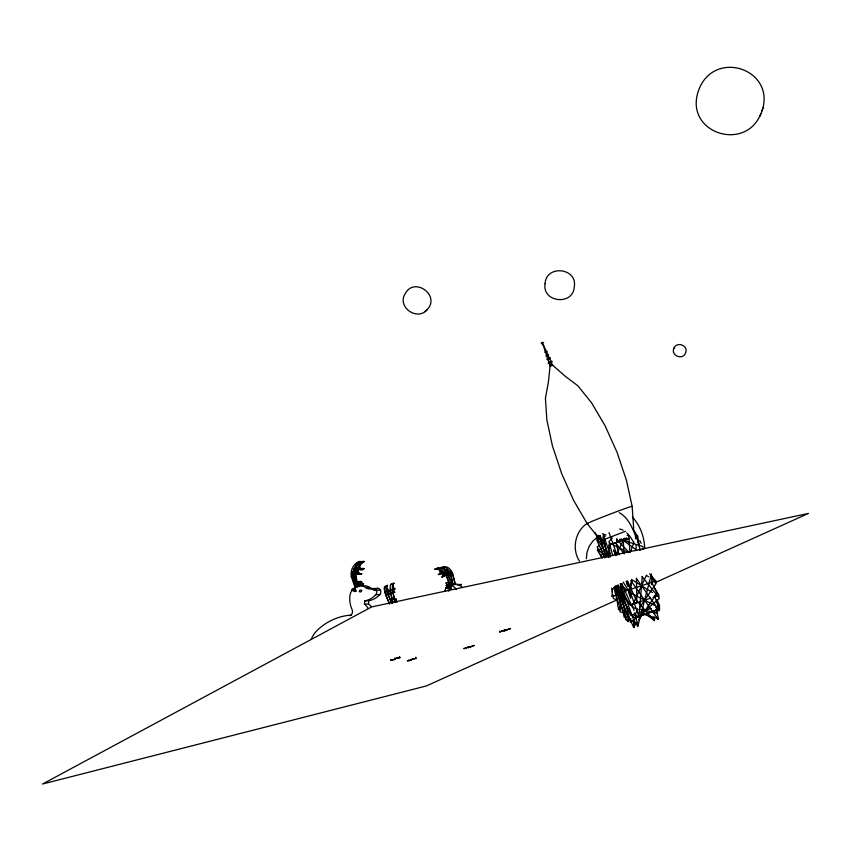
<?xml version="1.0" encoding="UTF-8"?>
<svg xmlns="http://www.w3.org/2000/svg" width="851" height="851" viewBox="0 0 851 851"><rect width="100%" height="100%" fill="white"/><g stroke="black" fill="none" stroke-linecap="round" stroke-linejoin="round"><path stroke-width="1.28" d="M586.36 558.777L586.967 552.405L589.169 546.395L592.807 541.13L597.785 536.853L594.892 532.439M638.25 623.134L638.112 625.73L634.729 613.071M368.015 608.103A18.584 16.382 87.9 0 0 364.473 604.146L364.654 600.902A23.424 20.711 -89.9 0 0 375.844 594.658L379.854 594.551A3.659 3.255 89.1 0 0 377.865 588.264L372.536 588.818A10.031 8.893 90 0 1 365.834 587.605A11.988 10.595 89 0 0 353.867 588.286M370.993 606.486A18.499 16.329 87.8 0 0 368.526 603.997L368.706 600.763A23.317 20.647 -89.9 0 0 379.854 594.551M616.901 538.619L616.454 544.714L619.156 554.841M642.25 576.765L638.91 617.826L634.314 613.252M608.795 556.054L609.922 543.172L628.751 552.703M612.56 588.796L611.869 596.508L614.262 595.711M621.943 583.648L619.432 610.539L620.709 607.018M628.325 619.102L628.059 621.741L627.91 619.134M630.378 597.966L631.538 579.51M636.378 538.555L636.75 534.705L635.389 538.428M651.526 584.563L652.345 576.67L649.653 573.861M550.129 365.856L548.278 382.865L545.427 398.247L546.863 419.969L552.459 445.956L561.692 473.677L573.648 500.452L587.19 523.62L599.359 538.874M541.385 343.049L541.396 343.783M759.805 116.406C781.761 70.665 713.425 46.028 698.214 91.461C684.459 132.926 745.263 152.51 760.741 113.949M674.183 347.793C669.897 355.154 682.449 360.728 685.406 353.239C689.278 345.9 676.917 340.772 674.066 348.102M651.483 573.936L637.771 626.453L633.761 619.709M543.055 344.41L543.619 345.942M630.378 552.054L634.016 542.14M632.304 580.18L628.698 589.913L612.358 596.381M761.89 110.875L762.996 107.971M385.035 589.637L385.077 590.53M646.409 575.202L632.219 605.721L623.07 596.636M616.081 555.129L624.336 538.172M638.112 609.688L633.048 617.071L616.369 588.998M639.558 607.571L656.153 583.392L650.664 574.361M636.495 623.092L633.601 627.315L629.793 618.837M638.675 619.922L656.823 593.424M427.298 309.487C440.488 295.382 414.724 276.724 405.459 293.201C396.204 306.743 417.384 321.784 427.298 309.487L424.968 311.594M632.229 620.475L630.591 622.411L620.294 583.924M612.326 537.96L608.965 541.576L612.741 555.692M541.598 342.655L543.672 342.527M638.133 616.326L631.07 622.241L616.56 589.988M641.154 613.784L659.27 598.604L651.302 581.329M599.21 545.321L597.211 546.98L599.359 551.756M546.81 352.048C548.555 350.006 542.438 352.761 545.895 352.474M548.342 355.633C549.714 352.718 542.917 357.377 547.64 356.005M587.19 523.365C575.106 531.301 571.617 548.959 579.403 561.064M438.914 568.362A7.404 4.617 72.1 0 0 437.169 568.436L436.403 568.83L437.265 568.308A12.914 8.042 72 0 1 448.02 574.319L452.317 584.68L449.924 585.562A24.615 15.573 72.4 0 1 446.147 585.796L451.541 584.084L451.817 584.935A24.594 15.584 72.4 0 1 450.583 585.169M443.977 567.287A7.393 4.436 84.5 0 0 443.169 567.436L442.403 567.84L443.275 567.319A12.893 7.744 84.4 0 1 452.636 573.595L455.423 584.243L454.902 584.435M436.797 568.596L434.893 569.202L435.361 568.915A12.935 8.042 72 0 1 446.126 574.936L448.126 574.265M442.797 567.606L440.775 567.787L441.243 567.5A12.903 7.744 84.4 0 1 450.605 573.787L452.732 573.542M551.044 362.909C555.746 358.569 543.374 364.026 550.257 363.249M357.431 586.764A25.413 22.775 80.9 0 0 361.42 583.541L355.484 586.413L355.888 587.243L355.112 587.552L351.346 576.542A13.499 12.095 79.7 0 1 358.388 561.958L359.782 561.447L358.59 561.947A7.744 6.936 80.1 0 0 354.973 567.404A3.127 2.798 80.3 0 0 359.675 568.606L360.845 568.394A3.117 2.798 80.3 0 1 356.144 567.192L354.973 567.404M357.463 585.733L361.42 583.541M360.984 585.903A25.328 21.966 -79.2 0 0 363.526 583.743L362.249 583.531L359.899 584.807A3.978 3.542 -89.3 0 0 360.207 581.424L361.494 581.637L362.356 584.382L361.069 584.169L360.207 581.424M361.186 585.02L363.526 583.743M446.126 574.936L450.413 585.307L449.658 584.722A35.636 21.935 71.9 0 0 445.913 575.616A9.17 5.712 72 0 0 443.19 572.117A7.382 4.595 72.2 0 1 441.999 577.052L443.892 576.435A4.276 2.67 72.1 0 0 444.594 574.489M450.605 573.787L452.902 584.701A24.541 14.978 84.9 0 1 450.53 584.988M552.086 365.568L552.586 365.196L542.236 342.315L550.15 366.207L552.586 365.196M549.31 359.313C553.948 355.58 542.778 359.856 548.587 359.601M446.062 587.807L450.785 586.562L451.445 588.594L450.658 589.009A8.935 6.914 62.4 0 1 446.062 587.807L450.785 586.562M460.061 585.892A8.914 6.882 62.4 0 0 461.146 584.36L460.359 584.775A8.914 6.872 62.4 0 1 459.976 585.435M359.143 561.681L360.313 561.469L359.76 561.734A7.733 6.936 80.1 0 0 356.144 567.192M355.58 568.308A13.478 11.701 -80.3 0 1 362.058 561.777L363.451 561.266L362.26 561.766A7.723 6.702 -80 0 0 358.345 567.202A3.117 2.702 -79.9 0 0 362.813 568.394L364.111 568.617A4.181 3.627 -79.8 0 1 359.101 568.851M362.824 561.5L364.122 561.724L363.558 561.99A7.712 6.702 -80 0 0 359.654 567.426L358.345 567.202M385.056 588.711A6.851 1.702 65.1 0 1 385.439 586.435L387.428 585.403A6.861 1.691 65.1 0 0 387.237 588.201A2.776 0.681 65.1 0 0 389.364 590.743L387.29 591.711M389.545 604.167L385.609 594.647L387.748 593.679A11.957 2.957 65.1 0 1 387.428 585.403L387.673 585.467M387.63 594.923L389.715 593.945A3.957 0.979 65.1 0 1 387.524 590.573L387.12 588.669A3.734 0.925 65.1 0 0 389.364 590.743M464.072 648.685L469.816 646.483L464.072 648.685A11.223 6.925 76.3 0 1 464.04 648.228M499.792 631.995L506.164 629.517L499.792 631.995A11.531 7.319 76.3 0 1 499.739 631.059M468.369 647.643L474.113 645.441L468.369 647.643A11.201 6.936 76.3 0 1 468.348 647.185M504.143 630.953L510.515 628.474L504.143 630.953A11.51 7.329 76.3 0 1 504.111 630.485M611.912 544.14L615.347 542.576L624.23 553.841M617.4 599.689L426.34 685.959L42.55 784.026L371.632 606.933L808.45 513.419L654.876 582.765M440.775 567.787L441.148 567.628A7.393 4.436 84.5 0 1 445.094 569.33A2.989 1.798 84.6 0 1 445.201 571.329M434.893 569.202L435.265 569.042A7.414 4.606 72.1 0 1 439.69 570.659A3 1.862 72.2 0 1 438.339 574.51L440.244 573.893A2.989 1.862 72.2 0 0 441.914 572.446M602.04 540.417L603.763 539.694M377.216 588.53L377.865 588.264M355.314 576.574L355.463 576.51A13.456 11.691 -80.3 0 1 355.399 574.882M352.867 589.009L351.654 589.498A9.244 4.117 68.3 0 0 354.793 591.551L356.005 591.062L355.346 588.956L352.867 589.009A9.244 4.106 68.3 0 0 356.005 591.062M354.133 589.445L355.346 588.956M605.572 538.96L625.528 531.269M619.188 540.779L626.783 537.906L627.027 540.321M630.921 604.933L636.814 602.71L636.474 578.233M654.94 596.732L657.334 595.828L642.005 576.382M360.313 561.469L359.558 561.756A13.488 12.084 79.7 0 0 355.888 564.362M364.122 561.724L363.356 562A13.456 11.691 -80.3 0 0 362.026 562.702M395.034 659.355L390.641 660.142L395.034 659.355A10.723 2.904 70.9 0 0 394.502 658.195M399.938 657.621L395.555 658.408L399.938 657.621A10.723 2.872 70.9 0 0 399.406 656.461M411.437 660.036L407.406 660.802L411.437 660.036A10.382 2.723 70.9 0 0 411.097 659.27M416.192 658.355L412.182 659.121L416.192 658.355A10.393 2.691 70.9 0 0 415.682 657.227M627.081 620.379L629.549 619.528M640.665 615.656L659.291 609.178L654.398 595.54M630.155 619.262L626.613 620.485L614.73 587.094M635.516 613.677L630.676 615.316L617.198 585.392M639.144 612.454L651.185 608.38M657.174 606.348L659.578 605.529L656.834 599.519M626.772 616.826L624.357 617.635L615.805 585.669M631.07 618.89L628.655 619.709L616.73 586.201M649.111 612.763L640.718 615.613L659.642 609.114L656.536 600.476M650.643 598.179L630.08 605.072L618.071 584.892M653.047 597.37L659.046 595.349L653.568 586.307M620.868 608.667L618.464 609.476L614.943 586.265M452.317 584.68L449.913 585.562L449.647 584.701A3.84 2.425 78.4 0 1 448.02 582.265L446.137 582.892L446.998 585.541M637.473 616.677L632.942 618.188L620.964 584.563M639.739 615.922L646.898 613.55M639.569 550.203L644.388 548.661M599.785 549.395L597.381 550.161L602.051 558.001M629.272 538.502L608.678 545.012L610.444 556.618M635.293 536.609L637.697 535.843L639.25 546.289M446.147 585.807L449.647 584.701M605.231 536.311L602.806 537.066L608.284 557.533M450.158 584.637L452.168 584.435L451.7 581.754A3.829 2.298 -89.3 0 0 452.998 584.18L451.349 584.701A24.519 14.988 84.9 0 0 453.147 584.775M599.136 539.162L596.721 539.917L604.806 557.873M645.249 614.145L638.814 616.124L630.357 592.424M391.396 584.233A6.861 1.851 75.3 0 1 391.832 583.892L393.97 583.243A11.978 3.213 75.4 0 0 392.79 592.073L395.045 602.178M392.779 589.509L394.981 588.924A2.776 0.745 75.3 0 1 393.258 586.222A6.861 1.84 75.3 0 1 394.034 583.307L394.204 583.307M393.056 602.795L390.535 592.647L392.79 592.073M392.545 592.924L394.758 592.339A3.968 1.064 75.3 0 1 393.119 588.754A2.127 0.574 75.3 0 1 393.066 586.722A3.734 1 75.3 0 0 394.981 588.924M393.524 599.168L395.747 598.583L396.109 601.157M395.215 601.955L396.438 601.072A22.817 5.968 75.2 0 1 395.502 602.114M389.715 593.945A6.829 1.691 65.1 0 1 387.109 590.498A8.489 2.096 65.1 0 0 388.12 594.136A32.912 8.031 65.2 0 0 391.534 602.465L392.513 602.242L391.737 599.785A3.564 0.862 70.4 0 1 392.205 602.317M457.253 585.19L461.146 584.36M359.101 584.828L357.941 585.052A3.978 3.606 68.2 0 0 358.016 581.701L359.175 581.478L360.26 584.18L359.111 584.414L358.016 581.701M352.144 576.787L353.325 576.553A9.552 8.553 79.7 0 1 353.463 571.595L352.282 571.808A9.563 8.553 79.8 0 0 352.144 576.787A37.795 34.051 79.6 0 0 355.463 586.424L355.856 587.179M351.197 576.606L352.378 576.372M352.282 571.808A7.691 6.882 80.3 0 0 357.686 573.904L358.867 573.68A4.457 3.989 80.1 0 1 354.782 571.053L353.612 571.276A2.393 2.138 80.1 0 1 354.133 568.436L355.314 568.223A2.393 2.138 80.1 0 0 354.782 571.053M633.144 528.535L635.367 532.949M453.392 584.446L455.423 584.243M452.998 584.18L450.987 584.382L452.743 583.829A35.582 21.126 84.2 0 0 450.328 574.478A9.159 5.5 84.4 0 0 448.2 570.872A7.361 4.415 84.6 0 1 447.158 574.936M364.473 604.146L368.526 603.997M364.654 600.902L368.706 600.763M365.834 587.605L369.887 587.52A9.978 8.861 89.9 0 0 373.791 588.966M623.006 612.241L620.379 612.156L619.017 607.061M354.995 573.212A9.542 8.276 -80.3 0 0 354.91 576.542L356.218 576.755A37.657 32.923 -80 0 0 358.377 585.531M385.609 594.647L385.663 594.658A11.957 2.968 65.1 0 1 385.354 586.371L385.599 586.445M355.175 572.393A9.542 8.276 -80.3 0 1 355.42 571.585A7.67 6.638 -79.9 0 0 360.494 573.67L361.792 573.882A4.436 3.851 -80 0 1 358.048 571.266L356.739 571.053A2.383 2.064 -80.1 0 1 356.633 569.776M387.705 593.668L391.641 603.189M390.535 592.647L390.577 592.658A11.967 3.223 75.4 0 1 391.768 583.829L392.003 583.892M356.984 568.808A2.383 2.064 -80.1 0 1 357.463 568.223L358.771 568.447A2.383 2.064 -80.1 0 0 358.048 571.266M637.58 608.72L632.506 607.603L621.698 583.648M640.112 609.284L657.695 613.167L656.057 609.561M619.751 528.95L623.113 530.184M627.187 535.364L629.644 536.077M642.494 613.869L658.525 618.741L656.132 609.795M616.996 599.71L613.337 598.572L612.741 594.636M606.008 535.024L603.55 534.258L604.54 540.821M619.56 539.257L642.93 546.555L643.313 549.172M655.1 605.604L629.336 592.285L623.198 582.02M619.283 512.674C627.857 517.461 632.176 527.088 635.484 535.896M646.505 575.478L648.76 576.861M651.015 578.255L655.525 581.042M632.718 580.159L652.451 592.594M655.727 594.658L659.004 596.721L657.142 594.934M621.177 538.896L636.835 550.31M645.324 613.816L654.664 620.698L654.089 616.762M551.405 364.111L565.319 376.323L577.861 385.78L591.562 402.81L605.082 425.766L617.103 452.445L626.432 480.251L632.155 506.43L633.687 528.418M651.185 576.35L655.972 580.925L626.953 590.53L620.336 584.02M614.135 551.288L616.954 554.022M597.498 548.842L605.986 557.128M655.664 607.242L659.376 610.858L636.282 578.329M613.911 587.552L621.241 594.817M626.698 532.896L628.495 534.758M616.518 539.311L629.038 552.363M632.431 517.121C640.122 525.482 644.367 536.864 644.675 548.172M630.921 580.69L658.174 619.464L656.802 617.188M630.261 536.928L633.57 542.023M596.168 534.758L597.625 536.96M657.706 604.604L659.759 608.008M653.377 611.497L654.749 613.773M614.539 553.395L615.901 555.671M596.604 537.524L604.784 551.214M606.146 553.49L608.199 556.916M372.515 588.796L372.717 589.147A3.276 2.904 89.4 0 0 376.376 590.126L380.397 590.051A3.266 2.893 89.4 0 1 380.057 590.222M639.739 540.523L641.207 543.289M356.654 586.201L357.058 586.999L356.643 586.179A37.742 34.008 79.6 0 1 353.325 576.553M391.534 602.465L391.885 603.221M652.855 617.943L653.94 620.347L636.293 600.295L627.612 581.116M613.518 549.959L615.688 554.756M600.072 535.715L609.805 557.288M600.912 554.661L602.008 557.075M600.434 554.15L602.051 557.724M608.997 532.556L617.007 555.001M626.357 581.201L628.134 586.19M602.785 533.524L610.763 555.926M598.615 535.3L606.125 556.405M352.814 577.595L355.856 586.094M596.7 536.385L598.902 542.576M600.657 547.523L604.178 557.416M449.998 586.977L450.658 589.009M448.02 582.265L448.594 584.031M451.551 584.073L451.785 584.871M356.303 580.212L357.282 583.85M395.066 601.412L395.268 602.157L395.077 601.412A32.944 8.723 75.4 0 1 393.088 592.551A8.499 2.276 75.4 0 1 392.715 588.679A6.829 1.83 75.3 0 0 394.758 592.339M635.793 533.141L639.186 545.863M656.185 609.518L657.206 613.337M637.016 538.215L640.09 549.714M626.262 581.424L627.283 585.222M630.665 597.881L628.634 590.286L629.474 595.349M633.038 606.742L634.048 610.539M617.188 599.189L618.209 602.997M599.934 535.726L605.731 557.373M613.901 587.945L618.337 604.508M624.528 538.747L624.964 541.098M604.944 543.438L606.742 555.256M611.741 588.073L612.337 592.009M627.336 581.137L628.112 586.307M633.155 619.911L634.325 627.666L633.835 619.985M620.57 584.828L625.836 619.698M628.815 535.226L629.846 552.001M623.251 540.406L624.017 552.98M635.91 536.087L635.942 538.736M636.027 545.363L636.101 550.661M587.998 523.535A24.126 0.681 -21 0 1 607.412 515.163A24.126 0.681 -21 0 1 632.155 506.43M391.013 589.732A3.968 1.074 75.3 0 1 390.907 589.339M390.992 590.488A6.829 1.84 75.3 0 1 390.503 589.275A8.489 2.287 75.4 0 0 390.875 593.136A32.934 8.765 75.4 0 0 391.024 593.934M392.641 601.189A32.934 8.765 75.4 0 1 391.173 594.732M395.747 598.583A3.564 0.925 80.7 0 1 395.779 601.231M389.45 603.444A32.902 8.074 65.2 0 1 386.035 595.115M385.907 594.785A8.489 2.106 65.1 0 1 385.248 592.573M385.067 591.743A8.489 2.106 65.1 0 1 385.024 591.477M385.939 592.977A6.819 1.691 65.1 0 1 385.705 592.626M392.641 602.54A22.786 5.478 65 0 1 392.343 602.923M395.672 602.178A10.701 2.766 70.4 0 1 397.151 602.136M408.725 660.11A10.382 2.734 70.9 0 1 409.054 660.865M392.417 659.823A10.712 2.915 70.9 0 1 392.588 660.216M397.311 658.1A10.723 2.883 70.9 0 1 397.481 658.493M360.845 568.394A4.202 3.755 80.3 0 1 357.058 569.468M357.686 573.904A4.457 3.989 80.1 0 1 353.612 571.276M359.675 568.606A4.202 3.766 80.3 0 1 354.133 568.436M358.867 573.68A7.68 6.872 80.3 0 1 355.08 572.84M354.644 572.574A7.68 6.872 80.3 0 1 354.229 572.276M360.271 583.775A25.456 22.796 81 0 1 355.899 587.233L355.463 586.424L356.643 586.179L354.154 576.308A13.478 11.701 -80.3 0 1 354.207 573.021M359.175 581.478A3.978 3.606 68.2 0 1 359.484 582.903M357.399 586.169A37.71 32.955 -80 0 1 354.91 576.542M354.495 571.404A13.478 11.701 -80.3 0 1 354.952 569.819M364.111 568.617A3.106 2.702 -79.9 0 1 359.654 567.426M360.494 573.67A4.446 3.851 -80 0 1 356.739 571.053M362.813 568.394A4.191 3.627 -79.8 0 1 357.463 568.223M361.792 573.882A7.659 6.638 -79.9 0 1 357.058 572.159M356.218 576.755A9.531 8.265 -80.3 0 1 356.601 572.202M362.249 583.531A25.36 21.988 -79.2 0 1 358.133 586.743M361.494 581.637A3.968 3.542 -89.4 0 1 361.313 584.754M373.855 588.339A3.681 3.266 89.2 0 1 376.025 589.573L376.387 590.147A3.681 3.266 89.2 0 1 375.844 594.658M352.537 589.669A11.988 10.595 89 0 0 349.761 597.083A24.583 21.786 88.8 0 0 352.101 609.656A4.287 3.776 88.3 0 1 350.867 615.156L348.538 615.347A67.42 59.166 84.5 0 0 317.742 629.825A28.551 24.966 86.4 0 0 311.168 639.356M349.272 615.645A67.123 58.964 84.4 0 1 351.516 615.284M362.909 585.871A11.935 10.552 88.9 0 1 369.887 587.52M451.445 588.594A8.935 6.914 62.4 0 1 446.849 587.403M452.36 574.287A35.551 21.137 84.2 0 1 452.913 575.914M453.168 576.744A35.551 21.137 84.2 0 1 453.86 579.276M454.072 580.127A35.551 21.137 84.2 0 1 454.625 582.744M445.413 572.042A4.021 2.415 84.6 0 0 445.913 569.553A2.298 1.383 84.6 0 1 447.339 571.319A4.276 2.564 84.5 0 1 447.169 574.691M449.466 573.308A4.266 2.564 84.5 0 1 448.52 575.702A7.351 4.425 84.6 0 0 450.073 572.17M447.126 571.595A2.989 1.798 84.6 0 1 446.286 572.893M447.871 570.447A4.021 2.415 84.6 0 1 446.381 572.957M450.647 571.149A9.148 5.5 84.4 0 1 450.849 571.415M451.424 572.266A9.148 5.5 84.4 0 1 451.934 573.234M446.722 575.606A7.361 4.415 84.6 0 1 446.488 575.904A4.276 2.564 84.5 0 0 446.69 575.648M448.211 575.787A35.604 21.945 71.9 0 1 448.605 576.584M448.977 577.393A35.604 21.945 71.9 0 1 450.37 580.68M450.679 581.52A35.604 21.945 71.9 0 1 451.275 583.222M445.605 571.968A9.159 5.712 72 0 1 445.85 572.212M446.339 572.755A9.159 5.712 72 0 1 446.573 573.042M447.222 573.978A9.159 5.712 72 0 1 447.817 574.999M438.339 574.51A4.032 2.51 72.2 0 0 440.595 570.872A2.298 1.436 72.1 0 1 442.339 572.574A4.287 2.67 72.1 0 1 441.999 577.052M442.563 571.308A4.032 2.51 72.2 0 1 440.244 573.893M445.116 572.968A7.372 4.595 72.2 0 1 443.892 576.435M449.009 585.243A24.594 15.584 72.4 0 1 448.041 585.18M447.849 585.275A3.84 2.425 78.4 0 1 446.137 582.892M506.313 630.442A11.499 7.329 76.2 0 1 506.281 629.963M470.518 647.122A11.191 6.936 76.3 0 1 470.486 646.664M454.487 584.754A11.52 7.127 77.7 0 1 461.774 586.818M444.86 590.913A11.552 7.106 77.7 0 1 456.359 589.594M466.22 648.164A11.212 6.925 76.3 0 1 466.188 647.707M501.973 631.474A11.52 7.319 76.3 0 1 501.941 631.006M448.275 590.966A1.564 0.957 77.9 0 1 448.998 591.051M545.087 283.606C541.81 302.658 573.351 305.892 574.287 286.787C577.648 267.703 546.034 264.47 545.087 283.606M550.618 365.675L550.406 365.09L550.618 365.675M452.902 584.701L452.743 583.829L452.892 584.711M361.686 590.488A1.628 1.436 89.3 0 0 359.25 591.466A1.628 1.436 89.4 0 0 361.686 590.488"/></g></svg>
